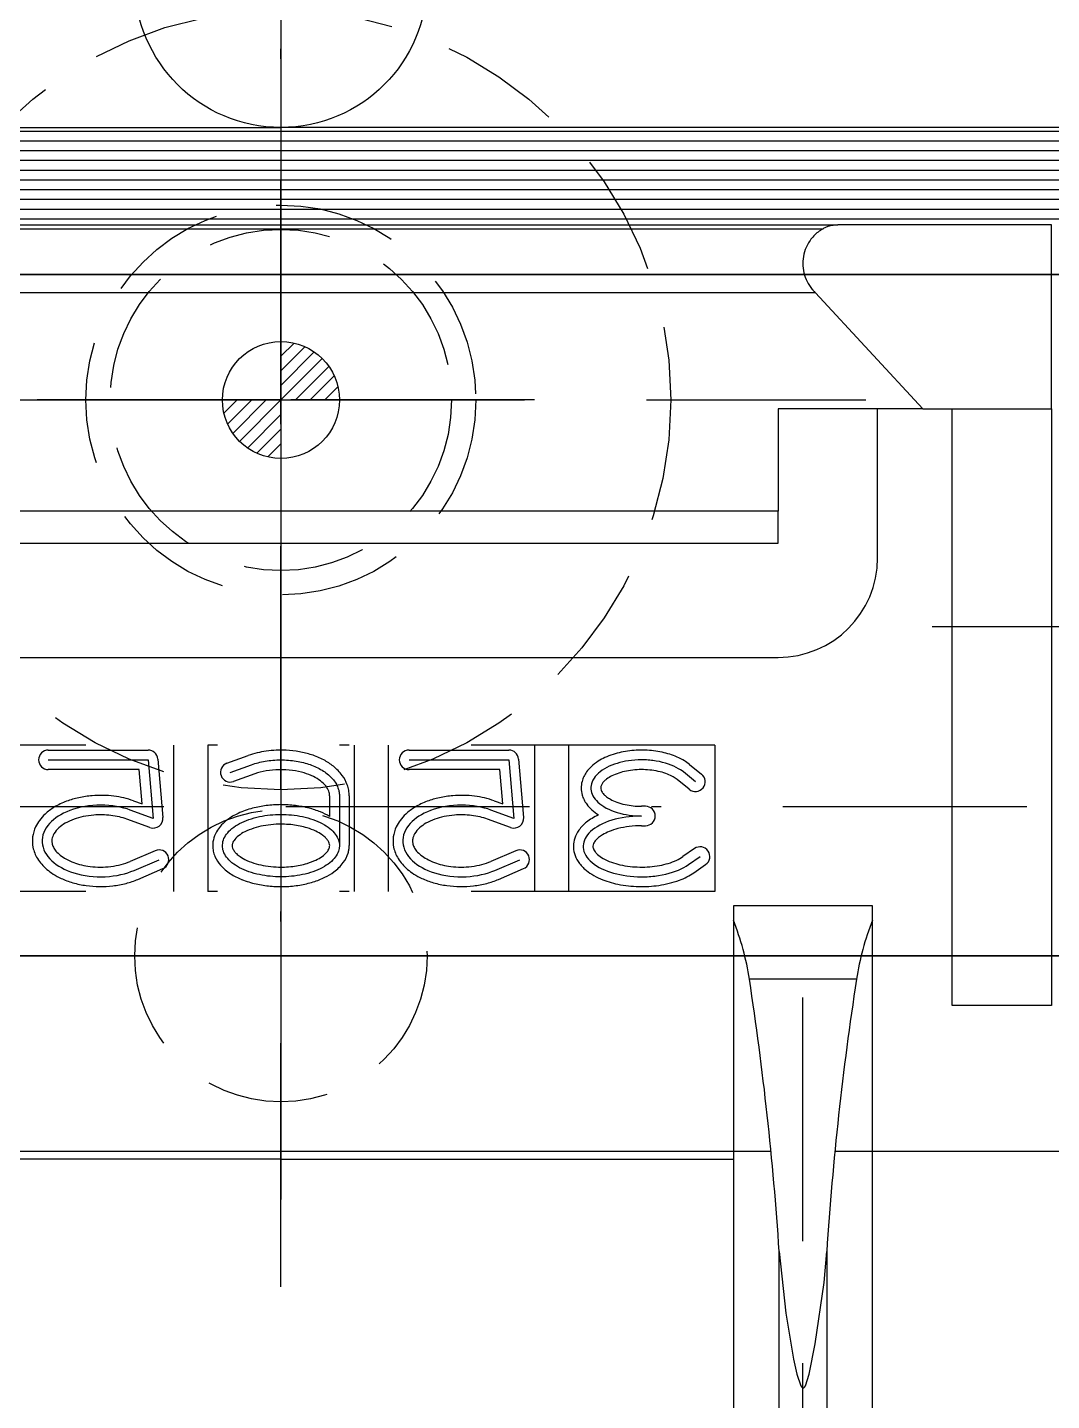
# Model space of a CAD drawing. Extents: x -430 to 437, y -440 to 538.
# Drawn here: x 234.73 to 245.24, y -111.57 to -97.48 of the extents above; entities that cross this region are included whole.
import ezdxf

# ---------------------------------------------------------------- set-up
doc = ezdxf.new("R2010")
doc.units = 0
for name, pattern in [('BORDER', [8.75, 2.5, -1.25, 2.5, -1.25, 0, -1.25]), ('DIVIDE', [6.25, 2.5, -1.25, 0, -1.25, 0, -1.25]), ('HIDDEN', [1.875, 1.25, -0.625])]:
    doc.linetypes.add(name, pattern=pattern)
for name, color, linetype in [('1', 7, 'CONTINUOUS'), ('100', 7, 'CONTINUOUS'), ('2', 7, 'CONTINUOUS'), ('200', 7, 'CONTINUOUS')]:
    doc.layers.add(name, color=color, linetype=linetype)

msp = doc.modelspace()

# ---------------------------------------------------------------- linework, layer by layer
at = {"layer": '1', "color": 141, "linetype": 'BORDER'}
for p, q in [((237.3318, -95.3048), (237.3318, -101.3048)), ((237.3318, -97.3048), (237.3318, -101.3048)), ((237.3318, -131.8538), (237.3318, -97.5477)), ((237.3318, -97.5548), (237.3318, -101.3048)), ((237.3318, -98.7048), (237.3318, -101.3048)), ((231.3318, -101.3048), (237.3318, -101.3048)), ((233.3318, -101.3048), (237.3318, -101.3048)), ((233.5818, -101.3048), (237.3318, -101.3048)), ((237.3318, -101.3048), (234.7318, -101.3048)), ((239.9318, -101.3048), (237.3318, -101.3048)), ((237.3318, -101.3048), (237.3318, -103.9048)), ((237.3318, -101.3048), (243.3318, -101.3048)), ((237.3318, -101.3048), (237.3318, -107.3048)), ((237.3318, -101.3048), (241.3318, -101.3048)), ((237.3318, -101.3048), (237.3318, -105.3048)), ((237.3318, -101.3048), (241.0818, -101.3048)), ((237.3318, -101.3048), (237.3318, -105.0548)), ((237.3318, -102.8468), (237.3318, -108.3468)), ((237.3318, -103.5058), (237.3318, -107.0058)), ((246.5118, -103.6333), (243.7618, -103.6333)), ((224.7818, -105.4758), (249.8818, -105.4758)), ((237.3318, -107.0058), (233.8318, -107.0058)), ((240.8318, -107.0058), (237.3318, -107.0058)), ((237.3318, -107.0058), (237.3318, -110.5058))]:
    msp.add_line(p, q, dxfattribs=at)
at = {"layer": '1', "color": 254, "linetype": 'CONTINUOUS'}
for p in [(225.8768, -98.5088), (248.7868, -98.5088)]:
    msp.add_line(p, (237.3318, -98.5088), dxfattribs=at)
at = {"layer": '1', "color": 7, "linetype": 'CONTINUOUS'}
for p, q in [((231.6198, -99.5088), (243.0438, -99.5088)), ((231.7691, -99.5477), (242.8946, -99.5477)), ((245.2368, -99.5088), (243.0438, -99.5088)), ((245.2368, -101.3958), (245.2368, -99.5088)), ((242.8158, -100.2048), (231.8478, -100.2048)), ((242.8158, -100.2048), (243.915, -101.3958)), ((243.915, -101.3958), (242.4318, -101.3958)), ((242.4318, -101.3958), (242.4318, -102.4446)), ((243.4518, -102.9258), (243.4518, -101.3958)), ((243.915, -101.3958), (245.2368, -101.3958)), ((244.2168, -107.5158), (244.2168, -101.3958)), ((245.2368, -101.3958), (245.2368, -107.5158)), ((242.4318, -102.4446), (232.2318, -102.4446)), ((242.4318, -102.7728), (242.4318, -102.4446)), ((232.2318, -102.7728), (242.4318, -102.7728)), ((232.2318, -103.9458), (242.4318, -103.9458)), ((245.2368, -107.5158), (244.2168, -107.5158)), ((232.305, -109.0111), (242.3587, -109.0111)), ((243.015, -109.0111), (247.7868, -109.0111))]:
    msp.add_line(p, q, dxfattribs=at)
at = {"layer": '1', "color": 121, "linetype": 'CONTINUOUS'}
for p, q in [((253.3318, -100.0188), (221.3318, -100.0188)), ((221.3318, -107.0058), (253.3318, -107.0058))]:
    msp.add_line(p, q, dxfattribs=at)
at = {"layer": '1', "color": 213, "linetype": 'CONTINUOUS'}
msp.add_line((221.3318, -100.0188), (253.3318, -100.0188), dxfattribs=at)
at = {"layer": '1', "color": 231, "linetype": 'CONTINUOUS'}
for p, q in [((237.3318, -101.3048), (237.3318, -100.7048)), ((237.4665, -100.7202), (237.3318, -100.8548)), ((237.5787, -100.758), (237.3318, -101.0048)), ((237.6744, -100.8123), (237.3318, -101.1548)), ((237.7561, -100.8806), (237.3318, -101.3048)), ((237.8244, -100.9623), (237.4818, -101.3048)), ((237.8787, -101.058), (237.6318, -101.3048)), ((237.9165, -101.1702), (237.7818, -101.3048)), ((237.3318, -101.3048), (236.7318, -101.3048)), ((236.7471, -101.4395), (236.8818, -101.3048)), ((236.785, -101.5517), (237.0318, -101.3048)), ((236.8392, -101.6474), (237.1818, -101.3048)), ((236.9076, -101.7291), (237.3318, -101.3048)), ((237.3318, -101.3048), (237.9318, -101.3048)), ((237.3318, -101.3048), (237.3318, -101.9048)), ((236.9892, -101.7974), (237.3318, -101.4548)), ((237.085, -101.8517), (237.3318, -101.6048)), ((237.1971, -101.8895), (237.3318, -101.7548))]:
    msp.add_line(p, q, dxfattribs=at)
at = {"layer": '1', "color": 71, "linetype": 'CONTINUOUS'}
msp.add_line((253.3318, -107.0058), (221.3318, -107.0058), dxfattribs=at)
at = {"layer": '1', "color": 254, "linetype": 'CONTINUOUS'}
msp.add_circle((237.3318, -97.0088), 1.5, dxfattribs=at)
at = {"layer": '1', "color": 121, "linetype": 'HIDDEN'}
for radius in [4, 2, 1.75]:
    msp.add_circle((237.3318, -101.3048), radius, dxfattribs=at)
at = {"layer": '1', "color": 231, "linetype": 'CONTINUOUS'}
msp.add_circle((237.3318, -101.3048), 0.6, dxfattribs=at)
at = {"layer": '1', "color": 7, "linetype": 'HIDDEN'}
msp.add_circle((237.3318, -107.0058), 1.5, dxfattribs=at)
at = {"layer": '1', "color": 7, "linetype": 'CONTINUOUS'}
for centre, radius, start, end in [((243.0782, -99.8903), 0.3881, 125.32814, 142.79153), ((243.0417, -99.8388), 0.325, 122.48426, 125.32589), ((243.5672, -100.6641), 1.3034, 121.06491, 122.48426), ((243.3397, -100.4429), 0.9998, 114.43869, 116.4336), ((243.0292, -99.7597), 0.2493, 110.44438, 114.43869), ((243.0301, -99.7623), 0.252, 98.74066, 110.44434), ((243.0297, -99.7598), 0.2496, 94.74634, 98.73581), ((243.0919, -100.5082), 1.0005, 92.75293, 94.74634), ((243.1006, -99.9073), 0.4162, 142.79153, 159.65088), ((243.0933, -99.9046), 0.4084, 159.65057, 186.64192), ((243.0968, -99.9042), 0.412, 186.64192, 213.52313), ((243.0884, -99.9097), 0.4019, 213.52315, 217.07998), ((243.036, -99.9494), 0.3361, 217.07998, 220.96885), ((243.0262, -99.9578), 0.3233, 220.96806, 223.83736), ((243.7281, -99.2839), 1.2964, 223.83736, 225.27085), ((242.4318, -102.9258), 1.02, 270, 0)]:
    msp.add_arc(centre, radius, start, end, dxfattribs=at)
at = {"layer": '100', "color": 213, "linetype": 'CONTINUOUS'}
for p, q in [((226.8768, -98.5461), (247.7868, -98.5461)), ((226.8768, -98.6461), (247.7868, -98.6461)), ((226.8768, -98.7461), (247.7868, -98.7461)), ((226.8768, -98.8461), (247.7868, -98.8461)), ((226.8768, -98.9461), (247.7868, -98.9461)), ((226.8768, -99.0461), (247.7868, -99.0461)), ((226.8768, -99.1461), (247.7868, -99.1461)), ((226.8768, -99.2461), (247.7868, -99.2461)), ((226.8768, -99.3461), (247.7868, -99.3461)), ((226.8768, -99.4461), (247.7868, -99.4461))]:
    msp.add_line(p, q, dxfattribs=at)
at = {"layer": '2', "color": 7, "linetype": 'CONTINUOUS'}
for p, q in [((243.4008, -106.4958), (241.9728, -106.4958)), ((241.9728, -106.4958), (241.9728, -106.6428)), ((243.4008, -106.6428), (243.4008, -106.4958)), ((241.9728, -106.6428), (241.9728, -109.0923)), ((243.4008, -109.0923), (243.4008, -106.6428)), ((243.2353, -107.2477), (242.1384, -107.2477)), ((243.4008, -129.3862), (243.4008, -109.0111)), ((237.3318, -109.0923), (232.6908, -109.0923)), ((237.3318, -109.0923), (241.9728, -109.0923)), ((241.9728, -109.0923), (241.9728, -119.0103)), ((241.9728, -109.0923), (241.9728, -129.3862)), ((243.4008, -119.0103), (243.4008, -109.0923)), ((242.4428, -127.595), (242.4428, -110.0412)), ((242.4428, -119.0103), (242.4428, -110.0412)), ((242.4428, -110.0412), (242.5106, -110.6738)), ((242.9031, -110.3582), (242.9309, -110.0412)), ((242.9309, -110.0412), (242.9309, -127.595)), ((242.9309, -110.0412), (242.9309, -119.0103)), ((242.8129, -110.9869), (242.9031, -110.3582)), ((242.5106, -110.6738), (242.5901, -111.1435)), ((242.7497, -111.2973), (242.8129, -110.9869)), ((242.5901, -111.1435), (242.6243, -111.2988)), ((242.6243, -111.2988), (242.6655, -111.4178)), ((242.6655, -111.4178), (242.6759, -111.4332)), ((242.7018, -111.4328), (242.7117, -111.4171)), ((242.7117, -111.4171), (242.7497, -111.2973)), ((242.6759, -111.4332), (242.6811, -111.438)), ((242.6811, -111.438), (242.6864, -111.4404)), ((242.6864, -111.4404), (242.6916, -111.4403)), ((242.6916, -111.4403), (242.6967, -111.4377)), ((242.6967, -111.4377), (242.7018, -111.4328))]:
    msp.add_line(p, q, dxfattribs=at)
at = {"layer": '2', "color": 141, "linetype": 'BORDER'}
msp.add_line((242.6868, -131.3862), (242.6868, -107.0517), dxfattribs=at)
at = {"layer": '2', "color": 7, "linetype": 'CONTINUOUS'}
for centre, radius, start, end in [((239.312, -107.694), 2.8615, 8.97166, 21.55555), ((246.0617, -107.694), 2.8615, 158.44445, 171.02834), ((209.6398, -112.2101), 32.8749, 3.78279, 8.68169), ((275.7338, -112.2101), 32.8749, 171.31832, 176.21721)]:
    msp.add_arc(centre, radius, start, end, dxfattribs=at)
at = {"layer": '200', "color": 7, "linetype": 'DIVIDE'}
for p, q in [((241.7818, -104.8468), (232.8818, -104.8468)), ((236.2318, -106.3468), (236.2318, -104.8468)), ((236.5818, -104.8468), (236.5818, -106.3468)), ((238.0818, -104.8468), (238.0818, -106.3468)), ((238.4318, -104.8468), (238.4318, -106.3468)), ((239.9318, -104.8468), (239.9318, -106.3468)), ((240.2818, -104.8468), (240.2818, -106.3468)), ((241.7818, -104.8468), (241.7818, -106.3468)), ((241.7818, -106.3468), (232.8818, -106.3468))]:
    msp.add_line(p, q, dxfattribs=at)
at = {"layer": '200', "color": 7, "linetype": 'CONTINUOUS'}
for p, q in [((234.9458, -104.8968), (235.9698, -104.8968)), ((238.6458, -104.8968), (239.6698, -104.8968)), ((236.0694, -104.9881), (236.1219, -105.5881)), ((236.7781, -105.0306), (236.9959, -104.9527)), ((239.7694, -104.9881), (239.8219, -105.5881)), ((241.5225, -105.0433), (241.6464, -105.1428)), ((235.8782, -105.0968), (234.9458, -105.0968)), ((235.9091, -105.4496), (235.8782, -105.0968)), ((237.0632, -105.1411), (236.8455, -105.2189)), ((239.5782, -105.0968), (238.6458, -105.0968)), ((239.6091, -105.4496), (239.5782, -105.0968)), ((241.5212, -105.2988), (241.3973, -105.1992)), ((237.8318, -105.3647), (237.8318, -105.5785)), ((238.0318, -105.3647), (238.0318, -105.8768)), ((235.8198, -105.4175), (235.9091, -105.4496)), ((239.5198, -105.4175), (239.6091, -105.4496)), ((241.0718, -105.4728), (241.0318, -105.4728)), ((235.9884, -105.6909), (235.752, -105.6056)), ((239.6884, -105.6909), (239.452, -105.6056)), ((241.0318, -105.6728), (241.0718, -105.6728)), ((236.0425, -105.9288), (235.7857, -106.0387)), ((239.7425, -105.9288), (239.4857, -106.0387)), ((241.5748, -105.9066), (241.4549, -105.9898)), ((241.5688, -106.1542), (241.6888, -106.071)), ((235.8644, -106.2226), (236.1212, -106.1127)), ((239.5644, -106.2226), (239.8212, -106.1127))]:
    msp.add_line(p, q, dxfattribs=at)
at = {"layer": '200', "color": 91, "linetype": 'BORDER'}
for p, q in [((234.9459, -104.9968), (235.9698, -104.9968)), ((235.9698, -104.9968), (236.0223, -105.5968)), ((236.8118, -105.1248), (237.0295, -105.0469)), ((237.0295, -105.0469), (237.046, -105.0412)), ((237.046, -105.0412), (237.0628, -105.0358)), ((237.0628, -105.0358), (237.0801, -105.0307)), ((237.0801, -105.0307), (237.0977, -105.026)), ((237.0977, -105.026), (237.1157, -105.0215)), ((237.1157, -105.0215), (237.1341, -105.0174)), ((237.1341, -105.0174), (237.1527, -105.0136)), ((237.1527, -105.0136), (237.1716, -105.0101)), ((237.1716, -105.0101), (237.1908, -105.0071)), ((237.1908, -105.0071), (237.2102, -105.0044)), ((237.2102, -105.0044), (237.2299, -105.0021)), ((237.2299, -105.0021), (237.2496, -105.0003)), ((237.2496, -105.0003), (237.2696, -104.9988)), ((237.2696, -104.9988), (237.2896, -104.9977)), ((237.2896, -104.9977), (237.3097, -104.997)), ((237.3097, -104.997), (237.3298, -104.9968)), ((237.3298, -104.9968), (237.35, -104.997)), ((237.35, -104.997), (237.3701, -104.9975)), ((237.3701, -104.9975), (237.3901, -104.9985)), ((237.3901, -104.9985), (237.41, -104.9999)), ((237.41, -104.9999), (237.4298, -105.0017)), ((237.4298, -105.0017), (237.4495, -105.0039)), ((237.4495, -105.0039), (237.4689, -105.0065)), ((237.4689, -105.0065), (237.4882, -105.0095)), ((237.4882, -105.0095), (237.5071, -105.0128)), ((237.5071, -105.0128), (237.5258, -105.0166)), ((237.5258, -105.0166), (237.5442, -105.0206)), ((237.5442, -105.0206), (237.5622, -105.025)), ((237.5622, -105.025), (237.5799, -105.0297)), ((237.5799, -105.0297), (237.5972, -105.0348)), ((237.5972, -105.0348), (237.6142, -105.0401)), ((237.6142, -105.0401), (237.6307, -105.0457)), ((237.6307, -105.0457), (237.6469, -105.0516)), ((237.6469, -105.0516), (237.6629, -105.0579)), ((237.6629, -105.0579), (237.6787, -105.0645)), ((237.6787, -105.0645), (237.6942, -105.0715)), ((237.6942, -105.0715), (237.7095, -105.0789)), ((237.7095, -105.0789), (237.7245, -105.0866)), ((238.6459, -104.9968), (239.6698, -104.9968)), ((239.6698, -104.9968), (239.7223, -105.5968)), ((240.675, -105.0753), (240.6511, -105.0886)), ((240.7002, -105.063), (240.675, -105.0753)), ((240.7264, -105.0517), (240.7002, -105.063)), ((240.7535, -105.0415), (240.7264, -105.0517)), ((240.7811, -105.0325), (240.7535, -105.0415)), ((240.8092, -105.0245), (240.7811, -105.0325)), ((240.8377, -105.0176), (240.8092, -105.0245)), ((240.8671, -105.0116), (240.8377, -105.0176)), ((240.8977, -105.0065), (240.8671, -105.0116)), ((240.9294, -105.0024), (240.8977, -105.0065)), ((240.9619, -104.9994), (240.9294, -105.0024)), ((240.9952, -104.9975), (240.9619, -104.9994)), ((241.029, -104.9968), (240.9952, -104.9975)), ((241.0461, -104.9969), (241.029, -104.9968)), ((241.0632, -104.9973), (241.0461, -104.9969)), ((241.0803, -104.998), (241.0632, -104.9973)), ((241.0975, -104.9991), (241.0803, -104.998)), ((241.1146, -105.0005), (241.0975, -104.9991)), ((241.1317, -105.0021), (241.1146, -105.0005)), ((241.1486, -105.0041), (241.1317, -105.0021)), ((241.1822, -105.0091), (241.1486, -105.0041)), ((241.2151, -105.0153), (241.1822, -105.0091)), ((241.2471, -105.0226), (241.2151, -105.0153)), ((241.2779, -105.0311), (241.2471, -105.0226)), ((241.3075, -105.0406), (241.2779, -105.0311)), ((241.3357, -105.0511), (241.3075, -105.0406)), ((241.3623, -105.0624), (241.3357, -105.0511)), ((241.3871, -105.0745), (241.3623, -105.0624)), ((241.4102, -105.0873), (241.3871, -105.0745)), ((237.7245, -105.0866), (237.7391, -105.0946)), ((237.7391, -105.0946), (237.7534, -105.1029)), ((237.7534, -105.1029), (237.7673, -105.1116)), ((237.7673, -105.1116), (237.7807, -105.1206)), ((237.7807, -105.1206), (237.7937, -105.1299)), ((237.7937, -105.1299), (237.8062, -105.1395)), ((237.8062, -105.1395), (237.8183, -105.1494)), ((237.8183, -105.1494), (237.8298, -105.1595)), ((237.8298, -105.1595), (237.8407, -105.1698)), ((237.8407, -105.1698), (237.8511, -105.1804)), ((237.8511, -105.1804), (237.8609, -105.1912)), ((237.8609, -105.1912), (237.8701, -105.2022)), ((237.8701, -105.2022), (237.8786, -105.2134)), ((237.8786, -105.2134), (237.8866, -105.2247)), ((237.8866, -105.2247), (237.8939, -105.2361)), ((240.5241, -105.2226), (240.5179, -105.2411)), ((240.5326, -105.2042), (240.5241, -105.2226)), ((240.5434, -105.186), (240.5326, -105.2042)), ((240.5564, -105.1682), (240.5434, -105.186)), ((240.5715, -105.1509), (240.5564, -105.1682)), ((240.5886, -105.1342), (240.5715, -105.1509)), ((240.6077, -105.1182), (240.5886, -105.1342)), ((240.6286, -105.103), (240.6077, -105.1182)), ((240.6511, -105.0886), (240.6286, -105.103)), ((241.4315, -105.1005), (241.4102, -105.0873)), ((241.4462, -105.1108), (241.4315, -105.1005)), ((241.4599, -105.1213), (241.4462, -105.1108)), ((241.5838, -105.2208), (241.4599, -105.1213)), ((237.8939, -105.2361), (237.9006, -105.2476)), ((237.9006, -105.2476), (237.9066, -105.2593)), ((237.9066, -105.2593), (237.912, -105.271)), ((237.912, -105.271), (237.9167, -105.2827)), ((237.9167, -105.2827), (237.9207, -105.2945)), ((237.9207, -105.2945), (237.9242, -105.3063)), ((237.9242, -105.3063), (237.9269, -105.3181)), ((237.9269, -105.3181), (237.9291, -105.3298)), ((237.9291, -105.3298), (237.9306, -105.3416)), ((237.9306, -105.3416), (237.9315, -105.3532)), ((237.9315, -105.3532), (237.9318, -105.3648)), ((237.9318, -105.3647), (237.9318, -105.8767)), ((240.5139, -105.2595), (240.512, -105.2779)), ((240.512, -105.2779), (240.5123, -105.296)), ((240.5123, -105.296), (240.5145, -105.3138)), ((240.5179, -105.2411), (240.5139, -105.2595)), ((240.5145, -105.3138), (240.5186, -105.3311)), ((240.5186, -105.3311), (240.5245, -105.3479)), ((240.5245, -105.3479), (240.5323, -105.3648)), ((240.5323, -105.3648), (240.5421, -105.3816)), ((235.2033, -105.5029), (235.1679, -105.5152)), ((235.2404, -105.4919), (235.2033, -105.5029)), ((235.279, -105.4825), (235.2404, -105.4919)), ((235.3187, -105.4747), (235.279, -105.4825)), ((235.3594, -105.4685), (235.3187, -105.4747)), ((235.4007, -105.4642), (235.3594, -105.4685)), ((235.4424, -105.4616), (235.4007, -105.4642)), ((235.484, -105.4608), (235.4424, -105.4616)), ((235.5254, -105.4618), (235.484, -105.4608)), ((235.5663, -105.4645), (235.5254, -105.4618)), ((235.6062, -105.4688), (235.5663, -105.4645)), ((235.6451, -105.4747), (235.6062, -105.4688)), ((235.6827, -105.482), (235.6451, -105.4747)), ((235.7188, -105.4907), (235.6827, -105.482)), ((235.7533, -105.5006), (235.7188, -105.4907)), ((235.7859, -105.5116), (235.7533, -105.5006)), ((238.9033, -105.5029), (238.8679, -105.5152)), ((238.9404, -105.4919), (238.9033, -105.5029)), ((238.979, -105.4825), (238.9404, -105.4919)), ((239.0187, -105.4747), (238.979, -105.4825)), ((239.0594, -105.4685), (239.0187, -105.4747)), ((239.1007, -105.4642), (239.0594, -105.4685)), ((239.1424, -105.4616), (239.1007, -105.4642)), ((239.184, -105.4608), (239.1424, -105.4616)), ((239.2254, -105.4618), (239.184, -105.4608)), ((239.2663, -105.4645), (239.2254, -105.4618)), ((239.3062, -105.4688), (239.2663, -105.4645)), ((239.3451, -105.4747), (239.3062, -105.4688)), ((239.3827, -105.482), (239.3451, -105.4747)), ((239.4188, -105.4907), (239.3827, -105.482)), ((239.4533, -105.5006), (239.4188, -105.4907)), ((239.4859, -105.5116), (239.4533, -105.5006)), ((240.5421, -105.3816), (240.554, -105.3984)), ((240.554, -105.3984), (240.568, -105.4149)), ((240.568, -105.4149), (240.5841, -105.4312)), ((240.5841, -105.4312), (240.6022, -105.447)), ((240.6022, -105.447), (240.6224, -105.4623)), ((240.6224, -105.4623), (240.6445, -105.4769)), ((240.6445, -105.4769), (240.6685, -105.4908)), ((240.6685, -105.4908), (240.6941, -105.5037)), ((240.6941, -105.5037), (240.7212, -105.5157)), ((234.977, -105.63), (234.9572, -105.6503)), ((234.9984, -105.6109), (234.977, -105.63)), ((235.0212, -105.593), (234.9984, -105.6109)), ((235.0461, -105.5758), (235.0212, -105.593)), ((235.0733, -105.5593), (235.0461, -105.5758)), ((235.1027, -105.5436), (235.0733, -105.5593)), ((235.1343, -105.5288), (235.1027, -105.5436)), ((235.1679, -105.5152), (235.1343, -105.5288)), ((236.0223, -105.5968), (235.7859, -105.5116)), ((236.9076, -105.6505), (236.9301, -105.6391)), ((236.9301, -105.6391), (236.9536, -105.6283)), ((236.9536, -105.6283), (236.9782, -105.6183)), ((236.9782, -105.6183), (237.0035, -105.6089)), ((237.0035, -105.6089), (237.0296, -105.6003)), ((237.0296, -105.6003), (237.0562, -105.5925)), ((237.0562, -105.5925), (237.0834, -105.5855)), ((237.0834, -105.5855), (237.111, -105.5792)), ((237.111, -105.5792), (237.1388, -105.5738)), ((237.1388, -105.5738), (237.1667, -105.5691)), ((237.1667, -105.5691), (237.1947, -105.5652)), ((237.1947, -105.5652), (237.2226, -105.5621)), ((237.2226, -105.5621), (237.2504, -105.5597)), ((237.2504, -105.5597), (237.2779, -105.5581)), ((237.2779, -105.5581), (237.3051, -105.5571)), ((237.3051, -105.5571), (237.3318, -105.5568)), ((237.3318, -105.5568), (237.3586, -105.5571)), ((237.3586, -105.5571), (237.3857, -105.5581)), ((237.3857, -105.5581), (237.4132, -105.5597)), ((237.4132, -105.5597), (237.441, -105.5621)), ((237.441, -105.5621), (237.4689, -105.5652)), ((237.4689, -105.5652), (237.4969, -105.5691)), ((237.4969, -105.5691), (237.5249, -105.5738)), ((237.5249, -105.5738), (237.5527, -105.5792)), ((237.5527, -105.5792), (237.5802, -105.5855)), ((237.5802, -105.5855), (237.6074, -105.5925)), ((237.6074, -105.5925), (237.6341, -105.6003)), ((237.6341, -105.6003), (237.6601, -105.6089)), ((237.6601, -105.6089), (237.6855, -105.6183)), ((237.6855, -105.6183), (237.71, -105.6283)), ((237.71, -105.6283), (237.7335, -105.6391)), ((237.7335, -105.6391), (237.7561, -105.6505)), ((238.677, -105.63), (238.6572, -105.6503)), ((238.6984, -105.6109), (238.677, -105.63)), ((238.7212, -105.593), (238.6984, -105.6109)), ((238.7461, -105.5758), (238.7212, -105.593)), ((238.7733, -105.5593), (238.7461, -105.5758)), ((238.8027, -105.5436), (238.7733, -105.5593)), ((238.8343, -105.5288), (238.8027, -105.5436)), ((238.8679, -105.5152), (238.8343, -105.5288)), ((239.7223, -105.5968), (239.4859, -105.5116)), ((240.6606, -105.6397), (240.6303, -105.6529)), ((240.6926, -105.6274), (240.6606, -105.6397)), ((240.7259, -105.6164), (240.6926, -105.6274)), ((240.7212, -105.5157), (240.7497, -105.5267)), ((240.7604, -105.6065), (240.7259, -105.6164)), ((240.7497, -105.5267), (240.7794, -105.5365)), ((240.7958, -105.5979), (240.7604, -105.6065)), ((240.7794, -105.5365), (240.8099, -105.5452)), ((240.8319, -105.5906), (240.7958, -105.5979)), ((240.8099, -105.5452), (240.8412, -105.5527)), ((240.8684, -105.5846), (240.8319, -105.5906)), ((240.8412, -105.5527), (240.873, -105.559)), ((240.9051, -105.5798), (240.8684, -105.5846)), ((240.873, -105.559), (240.905, -105.5641)), ((240.905, -105.5641), (240.9371, -105.5679)), ((240.9418, -105.5763), (240.9051, -105.5798)), ((240.9371, -105.5679), (240.9691, -105.5707)), ((240.9782, -105.574), (240.9418, -105.5763)), ((240.9691, -105.5707), (241.0007, -105.5723)), ((241.0052, -105.5731), (240.9782, -105.574)), ((241.0007, -105.5723), (241.0319, -105.5728)), ((241.0319, -105.5728), (241.0052, -105.5731)), ((234.8905, -105.7665), (234.8849, -105.7918)), ((234.8989, -105.7417), (234.8905, -105.7665)), ((234.91, -105.7175), (234.8989, -105.7417)), ((234.9235, -105.6941), (234.91, -105.7175)), ((234.9393, -105.6717), (234.9235, -105.6941)), ((234.9572, -105.6503), (234.9393, -105.6717)), ((236.7477, -105.8036), (236.755, -105.7887)), ((236.755, -105.7887), (236.7637, -105.7738)), ((236.7637, -105.7738), (236.774, -105.759)), ((236.774, -105.759), (236.7857, -105.7443)), ((236.7857, -105.7443), (236.7989, -105.7298)), ((236.7989, -105.7298), (236.8135, -105.7156)), ((236.8135, -105.7156), (236.8296, -105.7017)), ((236.8296, -105.7017), (236.8471, -105.6881)), ((236.8471, -105.6881), (236.866, -105.6751)), ((236.866, -105.6751), (236.8862, -105.6625)), ((236.8862, -105.6625), (236.9076, -105.6505)), ((237.7561, -105.6505), (237.7774, -105.6625)), ((237.7774, -105.6625), (237.7976, -105.6751)), ((237.7976, -105.6751), (237.8165, -105.6881)), ((237.8165, -105.6881), (237.834, -105.7017)), ((237.834, -105.7017), (237.8501, -105.7156)), ((237.8501, -105.7156), (237.8648, -105.7298)), ((237.8648, -105.7298), (237.878, -105.7443)), ((237.878, -105.7443), (237.8897, -105.759)), ((237.8897, -105.759), (237.8999, -105.7738)), ((237.8999, -105.7738), (237.9086, -105.7887)), ((237.9086, -105.7887), (237.9159, -105.8036)), ((238.5905, -105.7665), (238.5849, -105.7918)), ((238.5989, -105.7417), (238.5905, -105.7665)), ((238.61, -105.7175), (238.5989, -105.7417)), ((238.6235, -105.6941), (238.61, -105.7175)), ((238.6393, -105.6717), (238.6235, -105.6941)), ((238.6572, -105.6503), (238.6393, -105.6717)), ((240.4632, -105.7853), (240.4527, -105.8034)), ((240.476, -105.7674), (240.4632, -105.7853)), ((240.4911, -105.7495), (240.476, -105.7674)), ((240.5087, -105.732), (240.4911, -105.7495)), ((240.5286, -105.7149), (240.5087, -105.732)), ((240.5508, -105.6983), (240.5286, -105.7149)), ((240.5752, -105.6824), (240.5508, -105.6983)), ((240.6018, -105.6672), (240.5752, -105.6824)), ((240.6303, -105.6529), (240.6018, -105.6672)), ((234.8849, -105.7918), (234.8822, -105.8173)), ((234.8822, -105.8173), (234.8823, -105.843)), ((234.8823, -105.843), (234.8854, -105.8687)), ((234.8854, -105.8687), (234.8914, -105.8941)), ((234.8914, -105.8941), (234.9002, -105.919)), ((234.9002, -105.919), (234.9117, -105.9433)), ((236.7318, -105.8768), (236.7343, -105.848)), ((236.7324, -105.891), (236.7318, -105.8768)), ((236.7343, -105.9055), (236.7324, -105.891)), ((236.7343, -105.848), (236.7374, -105.8333)), ((236.7374, -105.9202), (236.7343, -105.9055)), ((236.7374, -105.8333), (236.7419, -105.8185)), ((236.7419, -105.935), (236.7374, -105.9202)), ((236.7419, -105.8185), (236.7477, -105.8036)), ((237.9159, -105.8036), (237.9218, -105.8185)), ((237.9218, -105.8185), (237.9262, -105.8333)), ((237.9262, -105.9202), (237.9218, -105.935)), ((237.9262, -105.8333), (237.9294, -105.848)), ((237.9294, -105.9055), (237.9262, -105.9202)), ((237.9294, -105.848), (237.9312, -105.8625)), ((237.9318, -105.8768), (237.9294, -105.9055)), ((237.9312, -105.8625), (237.9318, -105.8768)), ((238.5849, -105.7918), (238.5822, -105.8173)), ((238.5822, -105.8173), (238.5823, -105.843)), ((238.5823, -105.843), (238.5854, -105.8687)), ((238.5854, -105.8687), (238.5914, -105.8941)), ((238.5914, -105.8941), (238.6002, -105.919)), ((238.6002, -105.919), (238.6117, -105.9433)), ((240.434, -105.8585), (240.432, -105.8777)), ((240.432, -105.8777), (240.4324, -105.8973)), ((240.4324, -105.8973), (240.4351, -105.9171)), ((240.4382, -105.8397), (240.434, -105.8585)), ((240.4351, -105.9171), (240.4403, -105.937)), ((240.4444, -105.8213), (240.4382, -105.8397)), ((240.4527, -105.8034), (240.4444, -105.8213)), ((234.9117, -105.9433), (234.9257, -105.9669)), ((234.9257, -105.9669), (234.9422, -105.9896)), ((234.9422, -105.9896), (234.9608, -106.0112)), ((234.9608, -106.0112), (234.9813, -106.0317)), ((234.9813, -106.0317), (235.0036, -106.051)), ((235.0036, -106.051), (235.0273, -106.069)), ((235.0273, -106.069), (235.0524, -106.0857)), ((235.8251, -106.1306), (236.0818, -106.0208)), ((236.7477, -105.9499), (236.7419, -105.935)), ((236.755, -105.9648), (236.7477, -105.9499)), ((236.7637, -105.9797), (236.755, -105.9648)), ((236.774, -105.9945), (236.7637, -105.9797)), ((236.7857, -106.0092), (236.774, -105.9945)), ((236.7989, -106.0237), (236.7857, -106.0092)), ((236.8135, -106.0379), (236.7989, -106.0237)), ((236.8296, -106.0519), (236.8135, -106.0379)), ((236.8471, -106.0654), (236.8296, -106.0519)), ((236.866, -106.0784), (236.8471, -106.0654)), ((237.8165, -106.0654), (237.7976, -106.0784)), ((237.834, -106.0519), (237.8165, -106.0654)), ((237.8501, -106.0379), (237.834, -106.0519)), ((237.8648, -106.0237), (237.8501, -106.0379)), ((237.878, -106.0092), (237.8648, -106.0237)), ((237.8897, -105.9945), (237.878, -106.0092)), ((237.8999, -105.9797), (237.8897, -105.9945)), ((237.9086, -105.9648), (237.8999, -105.9797)), ((237.9159, -105.9499), (237.9086, -105.9648)), ((237.9218, -105.935), (237.9159, -105.9499)), ((238.6117, -105.9433), (238.6257, -105.9669)), ((238.6257, -105.9669), (238.6422, -105.9896)), ((238.6422, -105.9896), (238.6608, -106.0112)), ((238.6608, -106.0112), (238.6813, -106.0317)), ((238.6813, -106.0317), (238.7036, -106.051)), ((238.7036, -106.051), (238.7273, -106.069)), ((238.7273, -106.069), (238.7524, -106.0857)), ((239.5251, -106.1306), (239.7818, -106.0208)), ((240.4403, -105.937), (240.4481, -105.9569)), ((240.4481, -105.9569), (240.4584, -105.9766)), ((240.4584, -105.9766), (240.4713, -105.996)), ((240.4713, -105.996), (240.4866, -106.015)), ((240.4866, -106.015), (240.5044, -106.0334)), ((240.5044, -106.0334), (240.5244, -106.0512)), ((240.5244, -106.0512), (240.5466, -106.0682)), ((240.5466, -106.0682), (240.5707, -106.0843)), ((241.5118, -106.0719), (241.6318, -105.9888)), ((235.0524, -106.0857), (235.0794, -106.1017)), ((235.0794, -106.1017), (235.1086, -106.1169)), ((235.1086, -106.1169), (235.1399, -106.1311)), ((235.1399, -106.1311), (235.1732, -106.1443)), ((235.1732, -106.1443), (235.2084, -106.1563)), ((235.2084, -106.1563), (235.2453, -106.167)), ((235.2453, -106.167), (235.2837, -106.1761)), ((235.2837, -106.1761), (235.3233, -106.1837)), ((235.3233, -106.1837), (235.3639, -106.1896)), ((235.3639, -106.1896), (235.4053, -106.1938)), ((235.4053, -106.1938), (235.447, -106.1962)), ((235.447, -106.1962), (235.4889, -106.1967)), ((235.4889, -106.1967), (235.5305, -106.1956)), ((235.5305, -106.1956), (235.5717, -106.1926)), ((235.5717, -106.1926), (235.612, -106.188)), ((235.612, -106.188), (235.6513, -106.1818)), ((235.6513, -106.1818), (235.6894, -106.1741)), ((235.6894, -106.1741), (235.7259, -106.1649)), ((235.7259, -106.1649), (235.7608, -106.1546)), ((235.7608, -106.1546), (235.7939, -106.1431)), ((235.7939, -106.1431), (235.8251, -106.1306)), ((236.8862, -106.091), (236.866, -106.0784)), ((236.9076, -106.103), (236.8862, -106.091)), ((236.9301, -106.1144), (236.9076, -106.103)), ((236.9536, -106.1252), (236.9301, -106.1144)), ((236.9782, -106.1352), (236.9536, -106.1252)), ((237.0035, -106.1446), (236.9782, -106.1352)), ((237.0296, -106.1532), (237.0035, -106.1446)), ((237.0562, -106.161), (237.0296, -106.1532)), ((237.0834, -106.168), (237.0562, -106.161)), ((237.111, -106.1743), (237.0834, -106.168)), ((237.1388, -106.1797), (237.111, -106.1743)), ((237.1667, -106.1844), (237.1388, -106.1797)), ((237.1947, -106.1883), (237.1667, -106.1844)), ((237.2226, -106.1914), (237.1947, -106.1883)), ((237.2504, -106.1938), (237.2226, -106.1914)), ((237.2779, -106.1954), (237.2504, -106.1938)), ((237.3051, -106.1964), (237.2779, -106.1954)), ((237.3318, -106.1967), (237.3051, -106.1964)), ((237.3586, -106.1964), (237.3318, -106.1967)), ((237.3857, -106.1954), (237.3586, -106.1964)), ((237.4132, -106.1938), (237.3857, -106.1954)), ((237.441, -106.1914), (237.4132, -106.1938)), ((237.4689, -106.1883), (237.441, -106.1914)), ((237.4969, -106.1844), (237.4689, -106.1883)), ((237.5249, -106.1797), (237.4969, -106.1844)), ((237.5527, -106.1743), (237.5249, -106.1797)), ((237.5802, -106.168), (237.5527, -106.1743)), ((237.6074, -106.161), (237.5802, -106.168)), ((237.6341, -106.1532), (237.6074, -106.161)), ((237.6601, -106.1446), (237.6341, -106.1532)), ((237.6855, -106.1352), (237.6601, -106.1446)), ((237.71, -106.1252), (237.6855, -106.1352)), ((237.7335, -106.1144), (237.71, -106.1252)), ((237.7561, -106.103), (237.7335, -106.1144)), ((237.7774, -106.091), (237.7561, -106.103)), ((237.7976, -106.0784), (237.7774, -106.091)), ((238.7524, -106.0857), (238.7794, -106.1017)), ((238.7794, -106.1017), (238.8086, -106.1169)), ((238.8086, -106.1169), (238.8399, -106.1311)), ((238.8399, -106.1311), (238.8732, -106.1443)), ((238.8732, -106.1443), (238.9084, -106.1563)), ((238.9084, -106.1563), (238.9453, -106.167)), ((238.9453, -106.167), (238.9837, -106.1761)), ((238.9837, -106.1761), (239.0233, -106.1837)), ((239.0233, -106.1837), (239.0639, -106.1896)), ((239.0639, -106.1896), (239.1053, -106.1938)), ((239.1053, -106.1938), (239.147, -106.1962)), ((239.147, -106.1962), (239.1889, -106.1967)), ((239.1889, -106.1967), (239.2305, -106.1956)), ((239.2305, -106.1956), (239.2717, -106.1926)), ((239.2717, -106.1926), (239.312, -106.188)), ((239.312, -106.188), (239.3513, -106.1818)), ((239.3513, -106.1818), (239.3894, -106.1741)), ((239.3894, -106.1741), (239.4259, -106.1649)), ((239.4259, -106.1649), (239.4608, -106.1546)), ((239.4608, -106.1546), (239.4939, -106.1431)), ((239.4939, -106.1431), (239.5251, -106.1306)), ((240.5707, -106.0843), (240.5966, -106.0995)), ((240.5966, -106.0995), (240.624, -106.1136)), ((240.624, -106.1136), (240.6528, -106.1266)), ((240.6528, -106.1266), (240.6828, -106.1385)), ((240.6828, -106.1385), (240.7136, -106.1492)), ((240.7136, -106.1492), (240.745, -106.1588)), ((240.745, -106.1588), (240.7769, -106.1672)), ((240.7769, -106.1672), (240.8096, -106.1745)), ((240.8096, -106.1745), (240.8436, -106.181)), ((240.8436, -106.181), (240.8789, -106.1864)), ((240.8789, -106.1864), (240.9154, -106.1908)), ((240.9154, -106.1908), (240.9529, -106.194)), ((240.9529, -106.194), (240.9912, -106.196)), ((240.9912, -106.196), (241.0106, -106.1965)), ((241.0106, -106.1965), (241.0301, -106.1967)), ((241.0301, -106.1967), (241.0496, -106.1966)), ((241.0496, -106.1966), (241.0692, -106.1961)), ((241.0692, -106.1961), (241.0889, -106.1953)), ((241.0889, -106.1953), (241.1085, -106.1942)), ((241.1085, -106.1942), (241.1281, -106.1927)), ((241.1281, -106.1927), (241.1476, -106.1909)), ((241.1476, -106.1909), (241.1669, -106.1887)), ((241.1669, -106.1887), (241.1862, -106.1862)), ((241.1862, -106.1862), (241.2053, -106.1834)), ((241.2053, -106.1834), (241.2428, -106.1768)), ((241.2428, -106.1768), (241.2793, -106.169)), ((241.2793, -106.169), (241.3145, -106.16)), ((241.3145, -106.16), (241.3482, -106.1499)), ((241.3482, -106.1499), (241.3803, -106.1387)), ((241.3803, -106.1387), (241.4106, -106.1267)), ((241.4106, -106.1267), (241.4389, -106.1139)), ((241.4389, -106.1139), (241.4653, -106.1005)), ((241.4653, -106.1005), (241.4896, -106.0864)), ((241.4896, -106.0864), (241.5118, -106.0719))]:
    msp.add_line(p, q, dxfattribs=at)
at = {"layer": '200', "color": 7, "linetype": 'CONTINUOUS'}
for centre, radius, start, end in [((234.9458, -104.9968), 0.1, 90, 270), ((235.9698, -104.9968), 0.1, 5, 90), ((237.31, -105.8308), 0.9325, 97.96289, 109.68323), ((237.3313, -105.9834), 1.0866, 87.10753, 97.96289), ((237.332, -105.9686), 1.0718, 79.78626, 87.10761), ((237.3577, -105.826), 0.9269, 71.91274, 79.78626), ((238.6458, -104.9968), 0.1, 90, 270), ((239.6698, -104.9968), 0.1, 5, 90), ((240.9722, -105.6625), 0.7584, 107.90177, 114.70976), ((240.9982, -105.743), 0.8429, 102.1781, 107.90183), ((241.0258, -105.8708), 0.9737, 96.85235, 102.1781), ((241.0334, -105.9343), 1.0377, 86.86416, 96.85282), ((241.0376, -105.8576), 0.9609, 76.48257, 86.86416), ((241.0709, -105.7191), 0.8184, 65.26088, 76.48294), ((236.8118, -105.1248), 0.1, 109.68387, 289.68386), ((237.392, -105.7211), 0.8166, 62.34229, 71.91248), ((237.4835, -105.5465), 0.6194, 51.35034, 62.34229), ((237.5533, -105.4592), 0.5076, 36.62708, 51.34995), ((240.7608, -105.3306), 0.3611, 132.61331, 144.50796), ((240.8525, -105.4303), 0.4966, 122.47487, 132.61331), ((240.899, -105.5033), 0.5831, 114.70976, 122.47485), ((241.1937, -105.4528), 0.5252, 51.24016, 65.26088), ((237.2974, -105.7958), 0.6954, 99.77561, 109.6832), ((237.3322, -105.9978), 0.9004, 91.07137, 99.77561), ((237.3324, -106.0081), 0.9107, 82.47125, 91.07121), ((237.3556, -105.8331), 0.7341, 72.89122, 82.47125), ((237.3797, -105.7548), 0.6522, 63.96316, 72.8905), ((237.4744, -105.5609), 0.4364, 53.04419, 63.96316), ((237.538, -105.4764), 0.3307, 39.1288, 53.04426), ((237.6648, -105.3764), 0.3688, 19.33564, 36.62708), ((240.6748, -105.2847), 0.2629, 165.17051, 180.63182), ((240.6884, -105.2883), 0.277, 154.45941, 165.17088), ((240.728, -105.3072), 0.3209, 144.50955, 154.45941), ((240.7477, -105.3204), 0.1446, 135.83721, 147.36623), ((240.8239, -105.3944), 0.2508, 127.08907, 135.83721), ((240.8726, -105.4588), 0.3316, 116.44325, 127.08775), ((240.9684, -105.6514), 0.5467, 108.158, 116.44325), ((241, -105.7477), 0.6479, 101.07704, 108.15797), ((241.029, -105.8959), 0.799, 94.70087, 101.07704), ((241.0323, -105.9363), 0.8395, 88.75291, 94.70121), ((241.0329, -105.911), 0.8142, 82.71579, 88.75291), ((241.0394, -105.8598), 0.7626, 76.05678, 82.71557), ((241.0823, -105.6868), 0.5844, 68.44872, 76.05678), ((241.119, -105.5941), 0.4847, 60.84728, 68.44893), ((241.2072, -105.436), 0.3037, 51.23926, 60.84728), ((241.5838, -105.2208), 0.1, 231.23783, 51.23783), ((235.4796, -106.4064), 1.0455, 94.58275, 102.28474), ((235.4831, -106.4492), 1.0885, 82.83494, 94.58245), ((237.6573, -105.3793), 0.1768, 20.05608, 39.1288), ((237.6882, -105.368), 0.1439, 10.37526, 20.05718), ((237.7059, -105.3648), 0.1259, 0.01783, 10.37526), ((237.6896, -105.3676), 0.3424, 9.79587, 19.3359), ((237.7061, -105.3648), 0.3257, 0.01615, 9.79587), ((239.1796, -106.4064), 1.0455, 94.58275, 102.28474), ((239.1831, -106.4492), 1.0885, 82.83494, 94.58245), ((240.6762, -105.2847), 0.2643, 180.63182, 196.04847), ((240.6908, -105.2805), 0.2795, 196.04852, 206.59542), ((240.6705, -105.285), 0.0587, 164.98582, 187.79564), ((240.6841, -105.2832), 0.0724, 187.79368, 209.36484), ((240.7083, -105.2952), 0.0978, 147.36666, 164.98582), ((240.7594, -105.2408), 0.1587, 209.36484, 223.88207), ((240.8049, -105.1971), 0.2219, 223.88075, 233.37099), ((235.2956, -105.9645), 0.562, 120.8684, 132.94718), ((235.4078, -106.1522), 0.7807, 110.62559, 120.8684), ((235.4469, -106.2561), 0.8918, 102.28474, 110.62537), ((235.5019, -106.2992), 0.9373, 70.17188, 82.83494), ((237.2747, -106.3812), 0.9184, 104.70434, 114.56348), ((237.3176, -106.5449), 1.0876, 97.17278, 104.70441), ((237.3318, -106.6577), 1.2013, 90.03549, 97.17278), ((237.3318, -106.6581), 1.2016, 82.87282, 90.035), ((237.3457, -106.5466), 1.0893, 75.38029, 82.87282), ((237.3836, -106.4015), 0.9394, 67.84788, 75.38073), ((238.9956, -105.9645), 0.562, 120.8684, 132.94718), ((239.1078, -106.1522), 0.7807, 110.62559, 120.8684), ((239.1469, -106.2561), 0.8918, 102.28474, 110.62537), ((239.2019, -106.2992), 0.9373, 70.17188, 82.83494), ((240.7317, -105.26), 0.3252, 206.59542, 216.37062), ((240.765, -105.2355), 0.3666, 216.37062, 228.10626), ((240.8853, -105.0889), 0.3566, 233.37099, 240.85322), ((240.9305, -105.0079), 0.4494, 240.85374, 250.06667), ((241.0046, -104.8033), 0.667, 250.06667, 257.62688), ((241.0229, -104.7201), 0.7522, 257.62671, 263.97972), ((241.0318, -104.6355), 0.8373, 263.97972, 270.00061), ((241.0718, -105.5728), 0.1, 270.00062, 90.00062), ((235.1644, -105.8487), 0.3863, 143.23116, 154.72447), ((235.2412, -105.906), 0.4821, 132.94644, 143.23116), ((235.3072, -105.979), 0.3806, 119.54461, 131.50105), ((235.4143, -106.168), 0.5978, 110.01048, 119.54461), ((235.4495, -106.2648), 0.7008, 101.92012, 110.01086), ((235.4798, -106.408), 0.8472, 94.56217, 101.92012), ((235.4808, -106.4207), 0.8599, 88.76854, 94.56212), ((235.4804, -106.4396), 0.8788, 83.04001, 88.76854), ((235.4854, -106.3983), 0.8372, 76.93321, 83.04111), ((235.5202, -106.2485), 0.6834, 70.17277, 76.93321), ((236.0223, -105.5968), 0.1, 250.17309, 5), ((237.0749, -106.0006), 0.4866, 126.80718, 136.20328), ((237.1412, -106.0893), 0.5974, 114.56348, 126.80749), ((237.4801, -106.1644), 0.6834, 59.025, 67.84788), ((238.8644, -105.8487), 0.3863, 143.23116, 154.72447), ((238.9412, -105.906), 0.4821, 132.94644, 143.23116), ((239.0072, -105.979), 0.3806, 119.54461, 131.50105), ((239.1143, -106.168), 0.5978, 110.01048, 119.54461), ((239.1495, -106.2648), 0.7008, 101.92012, 110.01086), ((239.1798, -106.408), 0.8472, 94.56217, 101.92012), ((239.1808, -106.4207), 0.8599, 88.76854, 94.56212), ((239.1804, -106.4396), 0.8788, 83.04001, 88.76854), ((239.1854, -106.3983), 0.8372, 76.93321, 83.04111), ((239.2202, -106.2485), 0.6834, 70.17277, 76.93321), ((239.7223, -105.5968), 0.1, 250.17309, 5), ((240.7377, -105.9755), 0.4341, 128.40149, 143.54342), ((240.7976, -106.0511), 0.5306, 121.17649, 128.40133), ((240.8572, -105.1327), 0.5046, 228.10626, 238.10446), ((240.8832, -106.1924), 0.6958, 114.86855, 121.17649), ((235.1068, -105.8295), 0.3249, 172.67591, 191.26726), ((235.1301, -105.8325), 0.3484, 154.72392, 172.67591), ((235.1257, -105.8313), 0.144, 148.25885, 171.52334), ((235.2377, -105.9006), 0.2758, 131.50165, 148.25885), ((236.9473, -105.8906), 0.3176, 147.0788, 162.85894), ((236.9867, -105.9161), 0.3645, 136.20328, 147.07808), ((237.0803, -106.0052), 0.2935, 124.9581, 139.21887), ((237.1539, -106.1106), 0.4221, 114.169, 124.95888), ((237.2696, -106.3683), 0.7046, 105.82934, 114.169), ((237.3047, -106.4922), 0.8334, 98.92833, 105.82902), ((237.3309, -106.6589), 1.0021, 92.64964, 98.92833), ((237.3325, -106.6941), 1.0374, 83.32422, 92.64959), ((237.3556, -106.4974), 0.8393, 72.97387, 83.32422), ((237.4031, -106.342), 0.6768, 64.92625, 72.97382), ((237.516, -106.1009), 0.4105, 54.59637, 64.92625), ((237.5728, -106.0209), 0.3125, 46.5092, 54.59671), ((238.8068, -105.8295), 0.3249, 172.67591, 191.26726), ((238.8301, -105.8325), 0.3484, 154.72392, 172.67591), ((238.8257, -105.8313), 0.144, 148.25885, 171.52334), ((238.9377, -105.9006), 0.2758, 131.50165, 148.25885), ((240.6266, -105.8934), 0.2959, 143.54342, 161.90796), ((240.8213, -106.0852), 0.372, 120.91805, 128.57921), ((240.8772, -106.1785), 0.4808, 111.80537, 120.91888), ((240.978, -106.4304), 0.7521, 104.52098, 111.80537), ((241.0115, -106.5599), 0.8859, 96.94498, 104.52129), ((241.0318, -106.7267), 1.0539, 89.99977, 96.94498), ((235.1275, -105.8253), 0.346, 191.26737, 212.05846), ((235.106, -105.8283), 0.1242, 171.52408, 189.89363), ((235.1351, -105.8233), 0.1536, 189.89363, 206.39363), ((235.1742, -105.8038), 0.1973, 206.39376, 220.46468), ((236.0818, -106.0208), 0.1, 293.16016, 113.16016), ((236.9026, -105.8768), 0.2707, 162.85894, 179.99948), ((236.9025, -105.8768), 0.2706, 180, 191.73403), ((236.9027, -105.8768), 0.0708, 170.69552, 180), ((236.9048, -105.8768), 0.0729, 180, 200.11503), ((236.9149, -105.8788), 0.0833, 162.12986, 170.69552), ((236.9449, -105.8885), 0.1148, 139.21887, 162.12825), ((236.9573, -105.8576), 0.1288, 200.11503, 215.231), ((237.6592, -105.9298), 0.1869, 36.05466, 46.5092), ((237.7155, -105.8633), 0.1185, 319.08483, 340.582), ((237.7033, -105.8977), 0.1323, 20.69331, 36.05344), ((237.7587, -105.8768), 0.0732, 0, 20.69331), ((237.7464, -105.8742), 0.0857, 340.58319, 349.8208), ((237.761, -105.8768), 0.0709, 349.8208, 0.00741), ((237.7513, -105.8754), 0.2807, 343.91957, 351.84617), ((237.7612, -105.8768), 0.2707, 351.84617, 0.00161), ((238.8275, -105.8253), 0.346, 191.26737, 212.05846), ((238.806, -105.8283), 0.1242, 171.52408, 189.89363), ((238.8351, -105.8233), 0.1536, 189.89363, 206.39363), ((238.8742, -105.8038), 0.1973, 206.39376, 220.46468), ((239.7818, -106.0208), 0.1, 293.16016, 113.16016), ((240.5979, -105.885), 0.2659, 178.68491, 195.56204), ((240.6011, -105.8851), 0.2692, 161.90791, 178.68491), ((240.5945, -105.8848), 0.0626, 177.43924, 193.75168), ((240.6007, -105.8851), 0.0688, 154.15787, 177.44341), ((240.6221, -105.878), 0.0911, 193.75168, 207.26238), ((240.6753, -105.9212), 0.1518, 138.53577, 154.15787), ((240.6526, -105.8623), 0.1254, 207.26361, 219.25565), ((240.7268, -105.9668), 0.2205, 128.57921, 138.53447), ((241.6318, -105.9888), 0.1, 304.73486, 124.73486), ((235.2424, -105.7534), 0.4815, 212.05846, 229.65598), ((235.2706, -105.7216), 0.324, 220.46468, 231.43473), ((235.3168, -105.6637), 0.3981, 231.4336, 241.53099), ((235.4196, -105.474), 0.6138, 241.53099, 249.65807), ((235.4536, -105.3824), 0.7116, 249.6592, 256.45417), ((235.4875, -105.2768), 0.8197, 276.93453, 284.57291), ((235.5305, -105.4421), 0.6489, 284.57291, 293.15946), ((236.9233, -105.8724), 0.292, 191.73403, 203.09051), ((236.9545, -105.8592), 0.3259, 203.08966, 222.074), ((237.0015, -105.8263), 0.183, 215.22907, 226.48464), ((237.0935, -105.7294), 0.3166, 226.48464, 235.0421), ((237.1539, -105.6431), 0.422, 235.0419, 245.82388), ((237.2696, -105.3853), 0.7045, 245.82388, 254.1704), ((237.3047, -105.2615), 0.8332, 254.17041, 261.05697), ((237.3555, -105.256), 0.8394, 276.65737, 287.02619), ((237.4031, -105.4114), 0.6769, 287.02613, 295.06645), ((237.5159, -105.6526), 0.4106, 295.06645, 305.4037), ((237.5857, -105.7508), 0.2902, 305.40363, 319.08483), ((237.6016, -105.7716), 0.464, 306.05153, 322.92562), ((237.7313, -105.8696), 0.3015, 322.92562, 343.91974), ((238.9424, -105.7534), 0.4815, 212.05846, 229.65598), ((238.9706, -105.7216), 0.324, 220.46468, 231.43473), ((239.0168, -105.6637), 0.3981, 231.4336, 241.53099), ((239.1196, -105.474), 0.6138, 241.53099, 249.65807), ((239.1536, -105.3824), 0.7116, 249.6592, 256.45417), ((239.1875, -105.2768), 0.8197, 276.93453, 284.57291), ((239.2305, -105.4421), 0.6489, 284.57291, 293.15946), ((240.6191, -105.8791), 0.288, 195.56174, 213.65995), ((240.7184, -105.8129), 0.4073, 213.65995, 228.86048), ((240.7302, -105.7989), 0.2256, 219.25565, 228.18872), ((240.7882, -105.7341), 0.3126, 228.18855, 240.8719), ((240.9253, -105.488), 0.5943, 240.8719, 250.06123), ((240.9734, -105.3554), 0.7353, 250.06146, 257.16667), ((241.0692, -105.2809), 0.8127, 280.37483, 286.8563), ((241.1064, -105.4034), 0.6847, 286.85636, 294.66339), ((241.2203, -105.6515), 0.4117, 294.66339, 304.73613), ((235.3035, -105.6815), 0.5759, 229.65542, 237.75294), ((235.382, -105.5571), 0.723, 237.75294, 244.97894), ((235.4729, -105.3021), 0.7941, 256.45417, 262.88581), ((235.4817, -105.2319), 0.865, 262.88488, 269.90298), ((235.4817, -105.2288), 0.868, 269.90298, 276.93456), ((237.093, -105.7342), 0.5124, 222.074, 237.20168), ((237.1751, -105.6068), 0.6639, 237.20173, 248.26053), ((237.3309, -105.0949), 1.0018, 261.05697, 267.35004), ((237.3325, -105.0592), 1.0376, 267.35035, 276.65737), ((237.4075, -105.4245), 0.8631, 287.29819, 295.80649), ((237.5233, -105.664), 0.5971, 295.80649, 306.05123), ((239.0035, -105.6815), 0.5759, 229.65542, 237.75294), ((239.082, -105.5571), 0.723, 237.75294, 244.97894), ((239.1729, -105.3021), 0.7941, 256.45417, 262.88581), ((239.1817, -105.2319), 0.865, 262.88488, 269.90298), ((239.1817, -105.2288), 0.868, 269.90298, 276.93456), ((240.7823, -105.7398), 0.5044, 228.86083, 238.64559), ((240.8945, -105.5557), 0.72, 238.64559, 246.83204), ((241.0234, -105.136), 0.9603, 257.16667, 263.38317), ((241.0311, -105.0694), 1.0274, 263.38278, 268.98779), ((241.0315, -105.0482), 1.0486, 268.98779, 274.53714), ((241.0352, -105.0949), 1.0018, 274.5372, 280.37483), ((241.1991, -105.6209), 0.6489, 289.80165, 304.73604), ((235.4223, -105.4707), 0.8184, 244.97923, 253.93203), ((235.4736, -105.2926), 1.0037, 253.93203, 262.01507), ((235.4815, -105.2362), 1.0606, 262.01476, 269.39439), ((235.4816, -105.2276), 1.0692, 269.39439, 276.74714), ((235.4873, -105.2756), 1.0209, 276.7477, 284.57432), ((235.5306, -105.4422), 0.8488, 284.57432, 293.15949), ((237.2914, -105.3149), 0.9781, 248.26053, 257.37629), ((237.3258, -105.1617), 1.1352, 257.37652, 264.75456), ((237.3325, -105.0885), 1.2086, 264.75456, 271.94984), ((237.3334, -105.1147), 1.1825, 271.94934, 279.34403), ((237.3585, -105.2671), 1.028, 279.34403, 287.29814), ((239.1223, -105.4707), 0.8184, 244.97923, 253.93203), ((239.1736, -105.2926), 1.0037, 253.93203, 262.01507), ((239.1815, -105.2362), 1.0606, 262.01476, 269.39439), ((239.1816, -105.2276), 1.0692, 269.39439, 276.74714), ((239.1873, -105.2756), 1.0209, 276.7477, 284.57432), ((239.2306, -105.4422), 0.8488, 284.57432, 293.15949), ((240.9653, -105.3902), 0.9, 246.832, 258.65194), ((241.0315, -105.0605), 1.2362, 258.65194, 268.73192), ((241.0319, -105.0397), 1.2571, 268.73181, 273.43633), ((241.0355, -105.0992), 1.1975, 273.43633, 278.25607), ((241.0519, -105.2121), 1.0834, 278.25609, 289.80165)]:
    msp.add_arc(centre, radius, start, end, dxfattribs=at)

doc.saveas('drawing.dxf')
